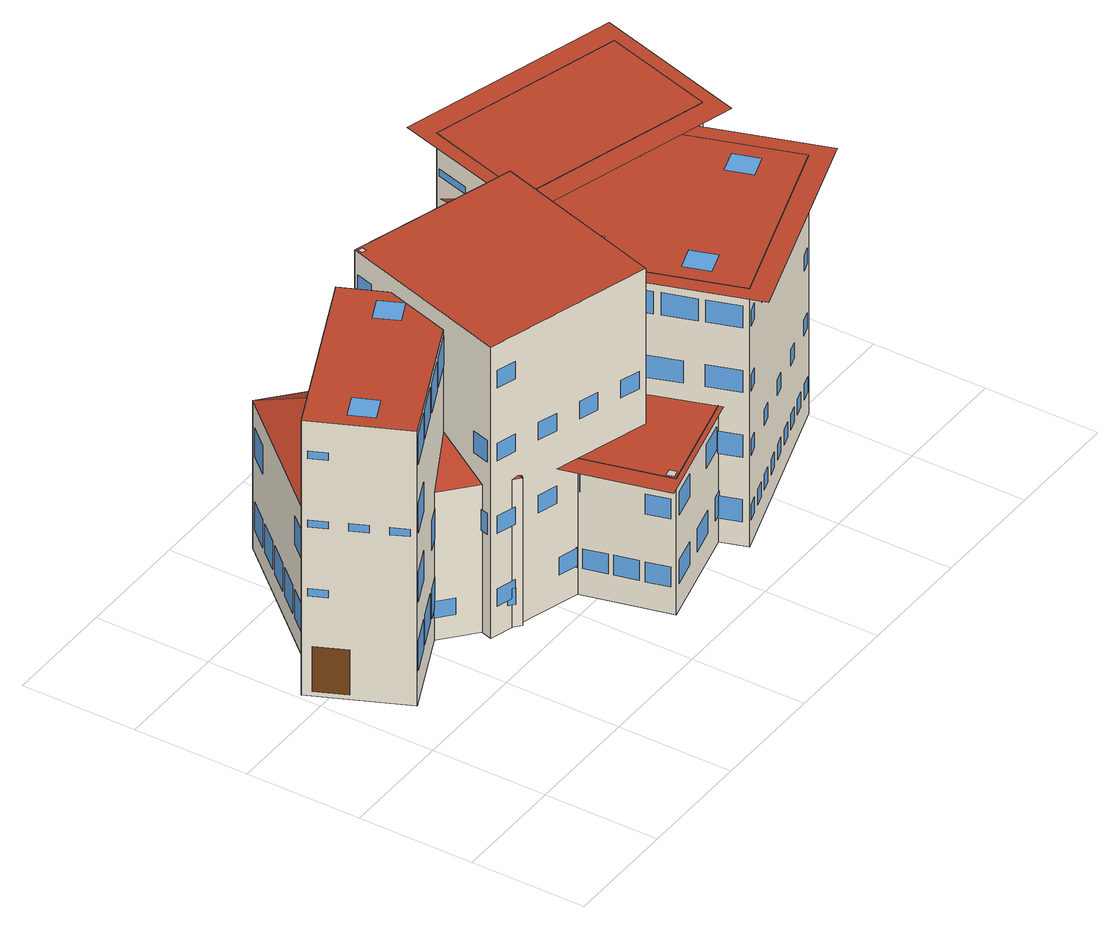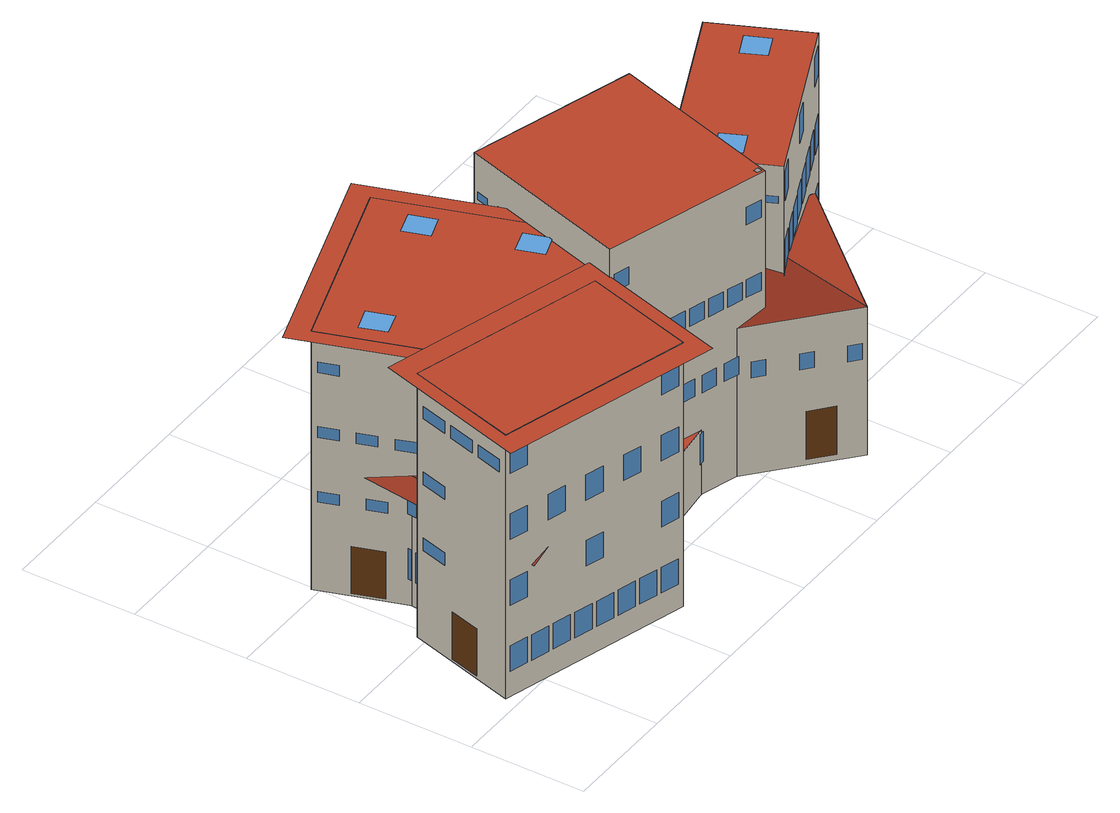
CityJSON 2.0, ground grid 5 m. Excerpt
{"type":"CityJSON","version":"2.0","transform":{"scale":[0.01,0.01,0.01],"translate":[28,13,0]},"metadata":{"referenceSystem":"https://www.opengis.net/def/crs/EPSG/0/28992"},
"CityObjects":{
"building1":{"type":"Building","attributes":{"roofType":"Flat"},"geometry":[{"type":"MultiSurface","lod":"3","boundaries":[[[0,1,2,3]],[[4,5,6,7],[8,9,10,11],[12,13,14,15]],[[8,11,10,9]],[[12,15,14,13]],[[0,3,5,4],[16,17,18,19],[20,21,22,23],[24,25,26,27],[28,29,30,31],[32,33,34,35],[36,37,38,39],[40,41,42,43],[44,45,46,47],[48,49,50,51],[52,53,54,55],[56,57,58,59],[60,61,62,63],[64,65,66,67],[68,69,70,71],[72,73,74,75]],[[16,19,18,17]],[[20,23,22,21]],[[24,27,26,25]],[[28,31,30,29]],[[32,35,34,33]],[[36,39,38,37]],[[40,43,42,41]],[[44,47,46,45]],[[48,51,50,49]],[[52,55,54,53]],[[56,59,58,57]],[[60,63,62,61]],[[64,67,66,65]],[[68,71,70,69]],[[72,75,74,73]],[[3,2,6,5],[76,77,78,79],[80,81,82,83],[84,85,86,87],[88,89,90,91],[92,93,94,95],[96,97,98,99]],[[76,79,78,77]],[[80,83,82,81]],[[84,87,86,85]],[[88,91,90,89]],[[92,95,94,93]],[[96,99,98,97]],[[2,1,7,6],[100,101,102,103],[104,105,106,107],[108,109,110,111],[112,113,114,115],[116,117,118,119],[120,121,122,123],[124,125,126,127],[128,129,130,131],[132,133,134,135],[136,137,138,139],[140,141,142,143],[144,145,146,147],[148,149,150,151],[152,153,154,155],[156,157,158,159],[160,161,162,163],[164,165,166,167]],[[100,103,102,101]],[[104,107,106,105]],[[108,111,110,109]],[[112,115,114,113]],[[116,119,118,117]],[[120,123,122,121]],[[124,127,126,125]],[[128,131,130,129]],[[132,135,134,133]],[[136,139,138,137]],[[140,143,142,141]],[[144,147,146,145]],[[148,151,150,149]],[[152,155,154,153]],[[156,159,158,157]],[[160,163,162,161]],[[164,167,166,165]],[[1,0,4,7],[168,169,170,171],[172,173,174,175],[176,177,178,179],[180,181,182,183],[184,185,186,187],[188,189,190,191]],[[168,171,170,169]],[[172,175,174,173]],[[176,179,178,177]],[[180,183,182,181]],[[184,187,186,185]],[[188,191,190,189]]],"semantics":{"surfaces":[{"type":"GroundSurface"},{"type":"RoofSurface"},{"type":"Window"},{"type":"WallSurface"},{"type":"Door"}],"values":[0,1,2,2,3,2,2,2,2,2,2,2,2,2,2,2,2,2,2,2,3,2,2,2,2,2,2,3,2,2,2,2,2,2,2,2,2,2,2,2,2,2,2,2,2,3,4,2,2,2,2,2]}}]},
"building2":{"type":"Building","attributes":{"roofType":"Pyramidal"},"geometry":[{"type":"MultiSurface","lod":"3","boundaries":[[[192,193,194,195]],[[196,197,198]],[[196,199,200]],[[196,198,199]],[[196,200,197]],[[192,195,199,198],[201,202,203,204],[205,206,207,208],[209,210,211,212],[213,214,215,216],[217,218,219,220]],[[201,204,203,202]],[[205,208,207,206]],[[209,212,211,210]],[[213,216,215,214]],[[217,220,219,218]],[[195,194,200,199],[221,222,223,224],[225,226,227,228],[229,230,231,232],[233,234,235,236],[237,238,239,240],[241,242,243,244],[245,246,247,248]],[[221,224,223,222]],[[225,228,227,226]],[[229,232,231,230]],[[233,236,235,234]],[[237,240,239,238]],[[241,244,243,242]],[[245,248,247,246]],[[194,193,197,200],[249,250,251,252],[253,254,255,256],[257,258,259,260],[261,262,263,264],[265,266,267,268],[269,270,271,272]],[[249,252,251,250]],[[253,256,255,254]],[[257,260,259,258]],[[261,264,263,262]],[[265,268,267,266]],[[269,272,271,270]],[[193,192,198,197],[273,274,275,276],[277,278,279,280],[281,282,283,284],[285,286,287,288],[289,290,291,292],[293,294,295,296],[297,298,299,300]],[[273,276,275,274]],[[277,280,279,278]],[[281,284,283,282]],[[285,288,287,286]],[[289,292,291,290]],[[293,296,295,294]],[[297,300,299,298]]],"semantics":{"surfaces":[{"type":"GroundSurface"},{"type":"RoofSurface"},{"type":"WallSurface"},{"type":"Window"},{"type":"Door"}],"values":[0,1,1,1,1,2,3,3,3,3,3,2,3,3,3,3,3,3,3,2,4,3,3,3,3,3,2,3,3,3,3,3,3,3]}}]},
"building3":{"type":"Building","attributes":{"roofType":"Flat"},"geometry":[{"type":"MultiSurface","lod":"3","boundaries":[[[301,302,303,304]],[[305,306,307,308],[309,310,311,312]],[[301,304,306,305],[313,314,315,316],[317,318,319,320],[321,322,323,324],[325,326,327,328],[329,330,331,332],[333,334,335,336],[337,338,339,340],[341,342,343,344],[345,346,347,348],[349,350,351,352],[353,354,355,356],[357,358,359,360]],[[313,316,315,314]],[[317,320,319,318]],[[321,324,323,322]],[[325,328,327,326]],[[329,332,331,330]],[[333,336,335,334]],[[337,340,339,338]],[[341,344,343,342]],[[345,348,347,346]],[[349,352,351,350]],[[353,356,355,354]],[[357,360,359,358]],[[304,303,307,306],[361,362,363,364],[365,366,367,368],[369,370,371,372],[373,374,375,376],[377,378,379,380],[381,382,383,384],[385,386,387,388],[389,390,391,392],[393,394,395,396],[397,398,399,400],[401,402,403,404],[405,406,407,408],[409,410,411,412],[413,414,415,416],[417,418,419,420],[421,422,423,424],[425,426,427,428],[429,430,431,432]],[[361,364,363,362]],[[365,368,367,366]],[[369,372,371,370]],[[373,376,375,374]],[[377,380,379,378]],[[381,384,383,382]],[[385,388,387,386]],[[389,392,391,390]],[[393,396,395,394]],[[397,400,399,398]],[[401,404,403,402]],[[405,408,407,406]],[[409,412,411,410]],[[413,416,415,414]],[[417,420,419,418]],[[421,424,423,422]],[[425,428,427,426]],[[429,432,431,430]],[[303,302,308,307],[433,434,435,436],[437,438,439,440],[441,442,443,444],[445,446,447,448],[449,450,451,452],[453,454,455,456],[457,458,459,460],[461,462,463,464],[465,466,467,468],[469,470,471,472],[473,474,475,476],[477,478,479,480],[481,482,483,484],[485,486,487,488],[489,490,491,492],[493,494,495,496],[497,498,499,500],[501,502,503,504]],[[433,436,435,434]],[[437,440,439,438]],[[441,444,443,442]],[[445,448,447,446]],[[449,452,451,450]],[[453,456,455,454]],[[457,460,459,458]],[[461,464,463,462]],[[465,468,467,466]],[[469,472,471,470]],[[473,476,475,474]],[[477,480,479,478]],[[481,484,483,482]],[[485,488,487,486]],[[489,492,491,490]],[[493,496,495,494]],[[497,500,499,498]],[[501,504,503,502]],[[302,301,305,308],[505,506,507,508],[509,510,511,512],[513,514,515,516],[517,518,519,520],[521,522,523,524],[525,526,527,528]],[[505,508,507,506]],[[509,512,511,510]],[[513,516,515,514]],[[517,520,519,518]],[[521,524,523,522]],[[525,528,527,526]]],"semantics":{"surfaces":[{"type":"GroundSurface"},{"type":"RoofSurface"},{"type":"WallSurface"},{"type":"Window"},{"type":"Door"}],"values":[0,1,2,3,3,3,3,3,3,3,3,3,3,3,3,2,4,3,3,3,3,3,3,3,3,3,3,3,3,3,3,3,3,3,2,3,3,3,3,3,3,3,3,3,3,3,3,3,3,3,3,3,3,2,3,3,3,3,3,3]}}]},
"building4":{"type":"Building","attributes":{"roofType":"Flat"},"geometry":[{"type":"MultiSurface","lod":"3","boundaries":[[[529,530,531,532]],[[533,534,535,536],[537,538,539,540]],[[529,532,534,533],[541,542,543,544],[545,546,547,548],[549,550,551,552],[553,554,555,556],[557,558,559,560],[561,562,563,564],[565,566,567,568]],[[541,544,543,542]],[[545,548,547,546]],[[549,552,551,550]],[[553,556,555,554]],[[557,560,559,558]],[[561,564,563,562]],[[565,568,567,566]],[[532,531,535,534],[569,570,571,572],[573,574,575,576],[577,578,579,580],[581,582,583,584],[585,586,587,588],[589,590,591,592],[593,594,595,596]],[[569,572,571,570]],[[573,576,575,574]],[[577,580,579,578]],[[581,584,583,582]],[[585,588,587,586]],[[589,592,591,590]],[[593,596,595,594]],[[531,530,536,535],[597,598,599,600],[601,602,603,604],[605,606,607,608],[609,610,611,612],[613,614,615,616],[617,618,619,620],[621,622,623,624],[625,626,627,628]],[[597,600,599,598]],[[601,604,603,602]],[[605,608,607,606]],[[609,612,611,610]],[[613,616,615,614]],[[617,620,619,618]],[[621,624,623,622]],[[625,628,627,626]],[[530,529,533,536],[629,630,631,632],[633,634,635,636],[637,638,639,640],[641,642,643,644],[645,646,647,648],[649,650,651,652],[653,654,655,656]],[[629,632,631,630]],[[633,636,635,634]],[[637,640,639,638]],[[641,644,643,642]],[[645,648,647,646]],[[649,652,651,650]],[[653,656,655,654]],[[657,658,659,660],[533,536,535,534]]],"semantics":{"surfaces":[{"type":"GroundSurface"},{"type":"RoofSurface"},{"type":"WallSurface"},{"type":"Window"},{"type":"Door"}],"values":[0,1,2,3,3,3,3,3,3,3,2,3,3,3,3,3,3,3,2,4,3,3,3,3,3,3,3,2,3,3,3,3,3,3,3,1]}}]},
"building5":{"type":"Building","attributes":{"roofType":"Flat"},"geometry":[{"type":"MultiSurface","lod":"3","boundaries":[[[661,662,663,664]],[[665,666,667,668],[669,670,671,672],[673,674,675,676],[677,678,679,680],[681,682,683,684]],[[669,672,671,670]],[[673,676,675,674]],[[677,680,679,678]],[[681,684,683,682]],[[661,664,666,665],[685,686,687,688],[689,690,691,692],[693,694,695,696],[697,698,699,700],[701,702,703,704]],[[685,688,687,686]],[[689,692,691,690]],[[693,696,695,694]],[[697,700,699,698]],[[701,704,703,702]],[[664,663,667,666],[705,706,707,708]],[[705,708,707,706]],[[663,662,668,667],[709,710,711,712],[713,714,715,716],[717,718,719,720]],[[709,712,711,710]],[[713,716,715,714]],[[717,720,719,718]],[[662,661,665,668],[721,722,723,724]],[[721,724,723,722]]],"semantics":{"surfaces":[{"type":"GroundSurface"},{"type":"RoofSurface"},{"type":"Window"},{"type":"WallSurface"},{"type":"Door"}],"values":[0,1,2,2,2,2,3,2,2,2,2,2,3,2,3,2,2,2,3,4]}}]},
"building6":{"type":"Building","attributes":{"roofType":"Flat"},"geometry":[{"type":"MultiSurface","lod":"3","boundaries":[[[725,726,727,728]],[[729,730,731,732],[733,734,735,736],[737,738,739,740],[741,742,743,744],[745,746,747,748]],[[733,736,735,734]],[[737,740,739,738]],[[741,744,743,742]],[[745,748,747,746]],[[725,728,730,729],[749,750,751,752],[753,754,755,756],[757,758,759,760],[761,762,763,764],[765,766,767,768],[769,770,771,772],[773,774,775,776],[777,778,779,780],[781,782,783,784],[785,786,787,788],[789,790,791,792],[793,794,795,796],[797,798,799,800],[801,802,803,804],[805,806,807,808],[809,810,811,812],[813,814,815,816],[817,818,819,820],[821,822,823,824],[825,826,827,828],[829,830,831,832],[833,834,835,836]],[[749,752,751,750]],[[753,756,755,754]],[[757,760,759,758]],[[761,764,763,762]],[[765,768,767,766]],[[769,772,771,770]],[[773,776,775,774]],[[777,780,779,778]],[[781,784,783,782]],[[785,788,787,786]],[[789,792,791,790]],[[793,796,795,794]],[[797,800,799,798]],[[801,804,803,802]],[[805,808,807,806]],[[809,812,811,810]],[[813,816,815,814]],[[817,820,819,818]],[[821,824,823,822]],[[825,828,827,826]],[[829,832,831,830]],[[833,836,835,834]],[[728,727,731,730],[837,838,839,840],[841,842,843,844],[845,846,847,848],[849,850,851,852],[853,854,855,856],[857,858,859,860],[861,862,863,864],[865,866,867,868],[869,870,871,872],[873,874,875,876],[877,878,879,880],[881,882,883,884],[885,886,887,888]],[[837,840,839,838]],[[841,844,843,842]],[[845,848,847,846]],[[849,852,851,850]],[[853,856,855,854]],[[857,860,859,858]],[[861,864,863,862]],[[865,868,867,866]],[[869,872,871,870]],[[873,876,875,874]],[[877,880,879,878]],[[881,884,883,882]],[[885,888,887,886]],[[727,726,732,731],[889,890,891,892],[893,894,895,896],[897,898,899,900],[901,902,903,904],[905,906,907,908],[909,910,911,912],[913,914,915,916],[917,918,919,920],[921,922,923,924],[925,926,927,928],[929,930,931,932]],[[889,892,891,890]],[[893,896,895,894]],[[897,900,899,898]],[[901,904,903,902]],[[905,908,907,906]],[[909,912,911,910]],[[913,916,915,914]],[[917,920,919,918]],[[921,924,923,922]],[[925,928,927,926]],[[929,932,931,930]],[[726,725,729,732],[933,934,935,936],[937,938,939,940],[941,942,943,944],[945,946,947,948],[949,950,951,952],[953,954,955,956],[957,958,959,960],[961,962,963,964],[965,966,967,968],[969,970,971,972],[973,974,975,976],[977,978,979,980],[981,982,983,984],[985,986,987,988],[989,990,991,992],[993,994,995,996]],[[933,936,935,934]],[[937,940,939,938]],[[941,944,943,942]],[[945,948,947,946]],[[949,952,951,950]],[[953,956,955,954]],[[957,960,959,958]],[[961,964,963,962]],[[965,968,967,966]],[[969,972,971,970]],[[973,976,975,974]],[[977,980,979,978]],[[981,984,983,982]],[[985,988,987,986]],[[989,992,991,990]],[[993,996,995,994]],[[997,998,999,1000],[729,732,731,730]]],"semantics":{"surfaces":[{"type":"GroundSurface"},{"type":"RoofSurface"},{"type":"Window"},{"type":"WallSurface"},{"type":"Door"}],"values":[0,1,2,2,2,2,3,2,2,2,2,2,2,2,2,2,2,2,2,2,2,2,2,2,2,2,2,2,2,3,4,2,2,2,2,2,2,2,2,2,2,2,2,3,2,2,2,2,2,2,2,2,2,2,2,3,2,2,2,2,2,2,2,2,2,2,2,2,2,2,2,2,1]}}]},
"building7":{"type":"Building","attributes":{"roofType":"Shed"},"geometry":[{"type":"MultiSurface","lod":"3","boundaries":[[[1001,1002,1003,1004]],[[1005,1006,1007,1008],[1009,1010,1011,1012]],[[1009,1012,1011,1010]],[[1006,1001,1004,1007],[1013,1014,1015,1016],[1017,1018,1019,1020],[1021,1022,1023,1024]],[[1013,1016,1015,1014]],[[1017,1020,1019,1018]],[[1021,1024,1023,1022]],[[1007,1004,1003,1008],[1025,1026,1027,1028],[1029,1030,1031,1032],[1033,1034,1035,1036],[1037,1038,1039,1040],[1041,1042,1043,1044],[1045,1046,1047,1048],[1049,1050,1051,1052],[1053,1054,1055,1056],[1057,1058,1059,1060],[1061,1062,1063,1064],[1065,1066,1067,1068],[1069,1070,1071,1072],[1073,1074,1075,1076]],[[1025,1028,1027,1026]],[[1029,1032,1031,1030]],[[1033,1036,1035,1034]],[[1037,1040,1039,1038]],[[1041,1044,1043,1042]],[[1045,1048,1047,1046]],[[1049,1052,1051,1050]],[[1053,1056,1055,1054]],[[1057,1060,1059,1058]],[[1061,1064,1063,1062]],[[1065,1068,1067,1066]],[[1069,1072,1071,1070]],[[1073,1076,1075,1074]],[[1008,1003,1002,1005],[1077,1078,1079,1080],[1081,1082,1083,1084],[1085,1086,1087,1088],[1089,1090,1091,1092],[1093,1094,1095,1096],[1097,1098,1099,1100]],[[1077,1080,1079,1078]],[[1081,1084,1083,1082]],[[1085,1088,1087,1086]],[[1089,1092,1091,1090]],[[1093,1096,1095,1094]],[[1097,1100,1099,1098]],[[1005,1002,1001,1006],[1101,1102,1103,1104],[1105,1106,1107,1108],[1109,1110,1111,1112],[1113,1114,1115,1116],[1117,1118,1119,1120],[1121,1122,1123,1124]],[[1101,1104,1103,1102]],[[1105,1108,1107,1106]],[[1109,1112,1111,1110]],[[1113,1116,1115,1114]],[[1117,1120,1119,1118]],[[1121,1124,1123,1122]],[[1125,1126,1127,1128],[1006,1005,1008,1007]]],"semantics":{"surfaces":[{"type":"GroundSurface"},{"type":"RoofSurface"},{"type":"Window"},{"type":"WallSurface"},{"type":"Door"}],"values":[0,1,2,3,4,2,2,3,2,2,2,2,2,2,2,2,2,2,2,2,2,3,2,2,2,2,2,2,3,2,2,2,2,2,2,1]}}]},
"building8":{"type":"Building","attributes":{"roofType":"Flat"},"geometry":[{"type":"MultiSurface","lod":"3","boundaries":[[[1129,1130,1131,1132]],[[1133,1134,1135,1136]],[[1129,1132,1134,1133],[1137,1138,1139,1140],[1141,1142,1143,1144],[1145,1146,1147,1148],[1149,1150,1151,1152],[1153,1154,1155,1156],[1157,1158,1159,1160],[1161,1162,1163,1164],[1165,1166,1167,1168],[1169,1170,1171,1172],[1173,1174,1175,1176],[1177,1178,1179,1180],[1181,1182,1183,1184],[1185,1186,1187,1188],[1189,1190,1191,1192],[1193,1194,1195,1196],[1197,1198,1199,1200],[1201,1202,1203,1204],[1205,1206,1207,1208],[1209,1210,1211,1212],[1213,1214,1215,1216],[1217,1218,1219,1220],[1221,1222,1223,1224],[1225,1226,1227,1228],[1229,1230,1231,1232],[1233,1234,1235,1236],[1237,1238,1239,1240],[1241,1242,1243,1244],[1245,1246,1247,1248],[1249,1250,1251,1252]],[[1137,1140,1139,1138]],[[1141,1144,1143,1142]],[[1145,1148,1147,1146]],[[1149,1152,1151,1150]],[[1153,1156,1155,1154]],[[1157,1160,1159,1158]],[[1161,1164,1163,1162]],[[1165,1168,1167,1166]],[[1169,1172,1171,1170]],[[1173,1176,1175,1174]],[[1177,1180,1179,1178]],[[1181,1184,1183,1182]],[[1185,1188,1187,1186]],[[1189,1192,1191,1190]],[[1193,1196,1195,1194]],[[1197,1200,1199,1198]],[[1201,1204,1203,1202]],[[1205,1208,1207,1206]],[[1209,1212,1211,1210]],[[1213,1216,1215,1214]],[[1217,1220,1219,1218]],[[1221,1224,1223,1222]],[[1225,1228,1227,1226]],[[1229,1232,1231,1230]],[[1233,1236,1235,1234]],[[1237,1240,1239,1238]],[[1241,1244,1243,1242]],[[1245,1248,1247,1246]],[[1249,1252,1251,1250]],[[1132,1131,1135,1134],[1253,1254,1255,1256],[1257,1258,1259,1260],[1261,1262,1263,1264],[1265,1266,1267,1268],[1269,1270,1271,1272],[1273,1274,1275,1276]],[[1253,1256,1255,1254]],[[1257,1260,1259,1258]],[[1261,1264,1263,1262]],[[1265,1268,1267,1266]],[[1269,1272,1271,1270]],[[1273,1276,1275,1274]],[[1131,1130,1136,1135],[1277,1278,1279,1280],[1281,1282,1283,1284],[1285,1286,1287,1288],[1289,1290,1291,1292],[1293,1294,1295,1296],[1297,1298,1299,1300],[1301,1302,1303,1304],[1305,1306,1307,1308],[1309,1310,1311,1312],[1313,1314,1315,1316],[1317,1318,1319,1320],[1321,1322,1323,1324],[1325,1326,1327,1328],[1329,1330,1331,1332],[1333,1334,1335,1336],[1337,1338,1339,1340],[1341,1342,1343,1344],[1345,1346,1347,1348]],[[1277,1280,1279,1278]],[[1281,1284,1283,1282]],[[1285,1288,1287,1286]],[[1289,1292,1291,1290]],[[1293,1296,1295,1294]],[[1297,1300,1299,1298]],[[1301,1304,1303,1302]],[[1305,1308,1307,1306]],[[1309,1312,1311,1310]],[[1313,1316,1315,1314]],[[1317,1320,1319,1318]],[[1321,1324,1323,1322]],[[1325,1328,1327,1326]],[[1329,1332,1331,1330]],[[1333,1336,1335,1334]],[[1337,1340,1339,1338]],[[1341,1344,1343,1342]],[[1345,1348,1347,1346]],[[1130,1129,1133,1136],[1349,1350,1351,1352],[1353,1354,1355,1356],[1357,1358,1359,1360],[1361,1362,1363,1364],[1365,1366,1367,1368],[1369,1370,1371,1372],[1373,1374,1375,1376],[1377,1378,1379,1380],[1381,1382,1383,1384],[1385,1386,1387,1388]],[[1349,1352,1351,1350]],[[1353,1356,1355,1354]],[[1357,1360,1359,1358]],[[1361,1364,1363,1362]],[[1365,1368,1367,1366]],[[1369,1372,1371,1370]],[[1373,1376,1375,1374]],[[1377,1380,1379,1378]],[[1381,1384,1383,1382]],[[1385,1388,1387,1386]],[[1389,1390,1391,1392],[1133,1136,1135,1134]]],"semantics":{"surfaces":[{"type":"GroundSurface"},{"type":"RoofSurface"},{"type":"WallSurface"},{"type":"Window"},{"type":"Door"}],"values":[0,1,2,3,3,3,3,3,3,3,3,3,3,3,3,3,3,3,3,3,3,3,3,3,3,3,3,3,3,3,3,3,2,4,3,3,3,3,3,2,3,3,3,3,3,3,3,3,3,3,3,3,3,3,3,3,3,3,2,3,3,3,3,3,3,3,3,3,3,1]}}]}
},
"vertices":[
[200,700,0],[20,1099,0],[780,1442,0],[960,1043,0],[200,700,1284],[960,1043,1284],[780,1442,1284],[20,1099,1284],[741,1124,1284],[696,1223,1284],[795,1268,1284],[840,1168,1284],[186,873,1284],[141,973,1284],[240,1018,1284],[285,918,1284],[224,711,146],[224,711,284],[348,767,284],[348,767,146],[370,777,146],[370,777,284],[494,833,284],[494,833,146],[517,843,146],[517,843,284],[641,899,284],[641,899,146],[664,909,146],[664,909,284],[788,965,284],[788,965,146],[811,975,146],[811,975,284],[935,1031,284],[935,1031,146],[224,711,467],[224,711,605],[348,767,605],[348,767,467],[518,843,467],[518,843,605],[642,899,605],[642,899,467],[813,976,467],[813,976,605],[937,1032,605],[937,1032,467],[224,711,788],[224,711,926],[348,767,926],[348,767,788],[813,976,788],[813,976,926],[937,1032,926],[937,1032,788],[224,711,1109],[224,711,1247],[348,767,1247],[348,767,1109],[370,777,1109],[370,777,1247],[494,833,1247],[494,833,1109],[517,843,1109],[517,843,1247],[641,899,1247],[641,899,1109],[664,909,1109],[664,909,1247],[788,965,1247],[788,965,1109],[811,975,1109],[811,975,1247],[935,1031,1247],[935,1031,1109],[951,1064,146],[951,1064,178],[926,1118,178],[926,1118,146],[951,1064,467],[951,1064,499],[926,1118,499],[926,1118,467],[951,1064,788],[951,1064,820],[926,1118,820],[926,1118,788],[951,1064,1109],[951,1064,1141],[926,1118,1141],[926,1118,1109],[883,1215,1109],[883,1215,1141],[858,1270,1141],[858,1270,1109],[815,1366,1109],[815,1366,1141],[790,1421,1141],[790,1421,1109],[760,1433,146],[760,1433,279],[688,1400,279],[688,1400,146],[437,1287,146],[437,1287,279],[365,1255,279],[365,1255,146],[113,1141,146],[113,1141,279],[41,1109,279],[41,1109,146],[760,1433,467],[760,1433,600],[688,1400,600],[688,1400,467],[437,1287,467],[437,1287,600],[365,1255,600],[365,1255,467],[113,1141,467],[113,1141,600],[41,1109,600],[41,1109,467],[760,1433,788],[760,1433,921],[688,1400,921],[688,1400,788],[667,1391,788],[667,1391,921],[595,1359,921],[595,1359,788],[574,1349,788],[574,1349,921],[502,1317,921],[502,1317,788],[481,1307,788],[481,1307,921],[409,1275,921],[409,1275,788],[388,1265,788],[388,1265,921],[316,1233,921],[316,1233,788],[295,1223,788],[295,1223,921],[223,1191,921],[223,1191,788],[202,1182,788],[202,1182,921],[130,1149,921],[130,1149,788],[109,1140,788],[109,1140,921],[37,1107,921],[37,1107,788],[760,1433,1109],[760,1433,1242],[688,1400,1242],[688,1400,1109],[437,1287,1109],[437,1287,1242],[365,1255,1242],[365,1255,1109],[113,1141,1109],[113,1141,1242],[41,1109,1242],[41,1109,1109],[38,1060,22],[38,1060,231],[96,932,231],[96,932,22],[30,1076,467],[30,1076,501],[62,1005,501],[62,1005,467],[30,1076,788],[30,1076,822],[62,1005,822],[62,1005,788],[94,935,788],[94,935,822],[126,864,822],[126,864,788],[158,794,788],[158,794,822],[190,723,822],[190,723,788],[30,1076,1109],[30,1076,1143],[62,1005,1143],[62,1005,1109],
[200,1200,0],[682,1746,0],[1312,1189,0],[831,643,0],[756,1195,901],[682,1746,690],[200,1200,690],[831,643,690],[1312,1189,690],[220,1183,104],[220,1183,181],[288,1123,181],[288,1123,104],[394,1029,104],[394,1029,181],[462,968,181],[462,968,104],[569,874,104],[569,874,181],[637,814,181],[637,814,104],[744,720,104],[744,720,181],[812,660,181],[812,660,104],[220,1183,449],[220,1183,526],[288,1123,526],[288,1123,449],[850,665,104],[850,665,194],[908,731,194],[908,731,104],[946,774,104],[946,774,194],[1004,840,194],[1004,840,104],[1042,883,104],[1042,883,194],[1100,949,194],[1100,949,104],[1138,991,104],[1138,991,194],[1196,1057,194],[1196,1057,104],[1234,1100,104],[1234,1100,194],[1292,1166,194],[1292,1166,104],[850,665,449],[850,665,539],[908,731,539],[908,731,449],[1235,1102,449],[1235,1102,539],[1293,1168,539],[1293,1168,449],[859,1590,25],[859,1590,251],[769,1668,251],[769,1668,25],[1298,1202,449],[1298,1202,524],[1256,1239,524],[1256,1239,449],[1158,1326,449],[1158,1326,524],[1116,1363,524],[1116,1363,449],[1018,1449,449],[1018,1449,524],[976,1486,524],[976,1486,449],[877,1573,449],[877,1573,524],[835,1610,524],[835,1610,449],[737,1697,449],[737,1697,524],[695,1734,524],[695,1734,449],[664,1726,104],[664,1726,235],[589,1641,235],[589,1641,104],[571,1621,104],[571,1621,235],[496,1536,235],[496,1536,104],[479,1516,104],[479,1516,235],[404,1431,235],[404,1431,104],[386,1411,104],[386,1411,235],[311,1326,235],[311,1326,104],[293,1306,104],[293,1306,235],[219,1221,235],[219,1221,104],[664,1726,449],[664,1726,580],[589,1641,580],[589,1641,449],[293,1305,449],[293,1305,580],[218,1220,580],[218,1220,449],
[700,700,0],[926,1453,0],[1651,1234,0],[1425,482,0],[700,700,1360],[1425,482,1360],[1651,1234,1360],[926,1453,1360],[927,1421,1360],[933,1440,1360],[952,1434,1360],[947,1415,1360],[731,691,133],[731,691,215],[816,665,215],[816,665,133],[1020,604,133],[1020,604,215],[1105,578,215],[1105,578,133],[1309,517,133],[1309,517,215],[1394,491,215],[1394,491,133],[731,691,473],[731,691,555],[816,665,555],[816,665,473],[923,633,473],[923,633,555],[1008,607,555],[1008,607,473],[1116,575,473],[1116,575,555],[1201,549,555],[1201,549,473],[1308,517,473],[1308,517,555],[1393,491,555],[1393,491,473],[731,691,813],[731,691,895],[816,665,895],[816,665,813],[923,633,813],[923,633,895],[1008,607,895],[1008,607,813],[1116,575,813],[1116,575,895],[1201,549,895],[1201,549,813],[1308,517,813],[1308,517,895],[1393,491,895],[1393,491,813],[731,691,1153],[731,691,1235],[816,665,1235],[816,665,1153],[1506,750,12],[1506,750,212],[1538,859,212],[1538,859,12],[1431,502,473],[1431,502,507],[1447,555,507],[1447,555,473],[1530,832,473],[1530,832,507],[1546,885,507],[1546,885,473],[1630,1163,473],[1630,1163,507],[1646,1215,507],[1646,1215,473],[1431,502,813],[1431,502,847],[1447,555,847],[1447,555,813],[1464,612,813],[1464,612,847],[1480,665,847],[1480,665,813],[1497,722,813],[1497,722,847],[1513,775,847],[1513,775,813],[1530,832,813],[1530,832,847],[1546,885,847],[1546,885,813],[1564,942,813],[1564,942,847],[1579,995,847],[1579,995,813],[1597,1053,813],[1597,1053,847],[1612,1105,847],[1612,1105,813],[1630,1163,813],[1630,1163,847],[1646,1215,847],[1646,1215,813],[1431,502,1153],[1431,502,1187],[1447,555,1187],[1447,555,1153],[1464,612,1153],[1464,612,1187],[1480,665,1187],[1480,665,1153],[1497,722,1153],[1497,722,1187],[1513,775,1187],[1513,775,1153],[1530,832,1153],[1530,832,1187],[1546,885,1187],[1546,885,1153],[1564,942,1153],[1564,942,1187],[1579,995,1187],[1579,995,1153],[1597,1053,1153],[1597,1053,1187],[1612,1105,1187],[1612,1105,1153],[1630,1163,1153],[1630,1163,1187],[1646,1215,1187],[1646,1215,1153],[1631,1240,133],[1631,1240,215],[1563,1261,215],[1563,1261,133],[1631,1240,473],[1631,1240,555],[1563,1261,555],[1563,1261,473],[1529,1271,473],[1529,1271,555],[1461,1292,555],[1461,1292,473],[1426,1302,473],[1426,1302,555],[1358,1323,555],[1358,1323,473],[1324,1333,473],[1324,1333,555],[1256,1354,555],[1256,1354,473],[1222,1364,473],[1222,1364,555],[1154,1384,555],[1154,1384,473],[1119,1395,473],[1119,1395,555],[1051,1415,555],[1051,1415,473],[1016,1426,473],[1016,1426,555],[948,1446,555],[948,1446,473],[1631,1240,813],[1631,1240,895],[1563,1261,895],[1563,1261,813],[1543,1267,813],[1543,1267,895],[1475,1288,895],[1475,1288,813],[1455,1294,813],[1455,1294,895],[1387,1314,895],[1387,1314,813],[1367,1320,813],[1367,1320,895],[1299,1340,895],[1299,1340,813],[1279,1347,813],[1279,1347,895],[1211,1367,895],[1211,1367,813],[1191,1373,813],[1191,1373,895],[1123,1394,895],[1123,1394,813],[1103,1400,813],[1103,1400,895],[1035,1420,895],[1035,1420,813],[1015,1426,813],[1015,1426,895],[947,1447,895],[947,1447,813],[1631,1240,1153],[1631,1240,1235],[1563,1261,1235],[1563,1261,1153],[1015,1426,1153],[1015,1426,1235],[947,1447,1235],[947,1447,1153],[921,1435,133],[921,1435,233],[899,1361,233],[899,1361,133],[921,1435,473],[921,1435,573],[899,1361,573],[899,1361,473],[728,792,473],[728,792,573],[706,718,573],[706,718,473],[921,1435,813],[921,1435,913],[899,1361,913],[899,1361,813],[728,792,813],[728,792,913],[706,718,913],[706,718,813],[921,1435,1153],[921,1435,1253],[899,1361,1253],[899,1361,1153],
[1200,200,0],[1046,818,0],[1822,1011,0],[1975,393,0],[1200,200,636],[1975,393,636],[1822,1011,636],[1046,818,636],[1207,212,636],[1199,244,636],[1231,252,636],[1239,220,636],[1232,208,124],[1232,208,232],[1348,237,232],[1348,237,124],[1430,257,124],[1430,257,232],[1547,286,232],[1547,286,124],[1628,306,124],[1628,306,232],[1744,335,232],[1744,335,124],[1826,356,124],[1826,356,232],[1942,385,232],[1942,385,124],[1232,208,442],[1232,208,550],[1348,237,550],[1348,237,442],[1530,282,442],[1530,282,550],[1646,311,550],[1646,311,442],[1828,356,442],[1828,356,550],[1944,385,550],[1944,385,442],[1969,417,124],[1969,417,231],[1939,541,231],[1939,541,124],[1914,640,124],[1914,640,231],[1883,764,231],[1883,764,124],[1858,863,124],[1858,863,231],[1827,988,231],[1827,988,124],[1969,417,442],[1969,417,549],[1939,541,549],[1939,541,442],[1933,566,442],[1933,566,549],[1902,690,549],[1902,690,442],[1895,714,442],[1895,714,549],[1865,838,549],[1865,838,442],[1859,862,442],[1859,862,549],[1828,987,549],[1828,987,442],[1335,890,21],[1335,890,248],[1214,860,248],[1214,860,21],[1800,1006,442],[1800,1006,472],[1746,992,472],[1746,992,442],[1687,977,442],[1687,977,472],[1633,964,472],[1633,964,442],[1573,949,442],[1573,949,472],[1519,936,472],[1519,936,442],[1460,921,442],[1460,921,472],[1405,907,472],[1405,907,442],[1346,893,442],[1346,893,472],[1292,879,472],[1292,879,442],[1233,864,442],[1233,864,472],[1178,851,472],[1178,851,442],[1119,836,442],[1119,836,472],[1065,823,472],[1065,823,442],[1052,797,124],[1052,797,217],[1076,699,217],[1076,699,124],[1081,678,124],[1081,678,217],[1106,580,217],[1106,580,124],[1111,558,124],[1111,558,217],[1135,460,217],[1135,460,124],[1141,439,124],[1141,439,217],[1165,341,217],[1165,341,124],[1170,319,124],[1170,319,217],[1195,221,217],[1195,221,124],[1052,797,442],[1052,797,535],[1076,699,535],[1076,699,442],[1170,319,442],[1170,319,535],[1195,221,535],[1195,221,442],[1119,158,636],[2067,394,636],[1903,1053,636],[955,817,636],
[1200,700,0],[1122,1350,0],[1718,1422,0],[1796,772,0],[1200,700,302],[1796,772,302],[1718,1422,302],[1122,1350,302],[1592,865,302],[1581,957,302],[1686,970,302],[1697,878,302],[1270,826,302],[1259,919,302],[1365,931,302],[1376,839,302],[1553,1191,302],[1542,1283,302],[1647,1296,302],[1658,1203,302],[1231,1151,302],[1220,1243,302],[1326,1256,302],[1337,1164,302],[1227,703,143],[1227,703,270],[1294,711,270],[1294,711,143],[1345,717,143],[1345,717,270],[1412,726,270],[1412,726,143],[1463,732,143],[1463,732,270],[1531,740,270],[1531,740,143],[1581,746,143],[1581,746,270],[1649,754,270],[1649,754,143],[1699,760,143],[1699,760,270],[1767,768,270],[1767,768,143],[1793,793,143],[1793,793,290],[1783,877,290],[1783,877,143],[1689,1418,143],[1689,1418,283],[1604,1408,283],[1604,1408,143],[1461,1391,143],[1461,1391,283],[1377,1381,283],[1377,1381,143],[1234,1364,143],[1234,1364,283],[1150,1354,283],[1150,1354,143],[1157,1058,13],[1157,1058,223],[1173,925,223],[1173,925,13],
[1700,200,0],[1424,1041,0],[2236,1308,0],[2512,467,0],[1700,200,1208],[2512,467,1208],[2236,1308,1208],[1424,1041,1208],[2299,568,1208],[2262,680,1208],[2361,712,1208],[2398,601,1208],[1713,376,1208],[1676,487,1208],[1775,519,1208],[1812,408,1208],[2161,988,1208],[2124,1100,1208],[2223,1132,1208],[2260,1021,1208],[1575,796,1208],[1538,907,1208],[1637,939,1208],[1674,828,1208],[1719,206,112],[1719,206,183],[1766,222,183],[1766,222,112],[1810,236,112],[1810,236,183],[1858,252,183],[1858,252,112],[1901,266,112],[1901,266,183],[1949,282,183],[1949,282,112],[1993,296,112],[1993,296,183],[2040,312,183],[2040,312,112],[2084,326,112],[2084,326,183],[2131,342,183],[2131,342,112],[2175,356,112],[2175,356,183],[2222,372,183],[2222,372,112],[2266,386,112],[2266,386,183],[2314,402,183],[2314,402,112],[2357,416,112],[2357,416,183],[2405,432,183],[2405,432,112],[2449,446,112],[2449,446,183],[2496,462,183],[2496,462,112],[1719,206,414],[1719,206,485],[1766,222,485],[1766,222,414],[1900,266,414],[1900,266,485],[1948,282,485],[1948,282,414],[2082,326,414],[2082,326,485],[2129,341,485],[2129,341,414],[2263,385,414],[2263,385,485],[2311,401,485],[2311,401,414],[2445,445,414],[2445,445,485],[2492,461,485],[2492,461,414],[1719,206,716],[1719,206,787],[1766,222,787],[1766,222,716],[2446,445,716],[2446,445,787],[2493,461,787],[2493,461,716],[1719,206,1018],[1719,206,1089],[1766,222,1089],[1766,222,1018],[1864,254,1018],[1864,254,1089],[1912,270,1089],[1912,270,1018],[2010,302,1018],[2010,302,1089],[2057,317,1089],[2057,317,1018],[2155,350,1018],[2155,350,1089],[2202,365,1089],[2202,365,1018],[2300,397,1018],[2300,397,1089],[2348,413,1089],[2348,413,1018],[2446,445,1018],[2446,445,1089],[2493,461,1089],[2493,461,1018],[2464,615,13],[2464,615,231],[2423,740,231],[2423,740,13],[2504,491,414],[2504,491,464],[2479,570,464],[2479,570,414],[2446,669,414],[2446,669,464],[2420,748,464],[2420,748,414],[2387,848,414],[2387,848,464],[2361,927,464],[2361,927,414],[2328,1027,414],[2328,1027,464],[2302,1105,464],[2302,1105,414],[2270,1205,414],[2270,1205,464],[2244,1284,464],[2244,1284,414],[2504,491,716],[2504,491,766],[2479,570,766],[2479,570,716],[2458,633,716],[2458,633,766],[2432,712,766],[2432,712,716],[2411,776,716],[2411,776,766],[2385,855,766],[2385,855,716],[2364,918,716],[2364,918,766],[2338,997,766],[2338,997,716],[2317,1061,716],[2317,1061,766],[2291,1140,766],[2291,1140,716],[2270,1203,716],[2270,1203,766],[2244,1282,766],[2244,1282,716],[2504,491,1018],[2504,491,1068],[2479,570,1068],[2479,570,1018],[2210,1299,112],[2210,1299,159],[2078,1256,159],[2078,1256,112],[2052,1248,112],[2052,1248,159],[1920,1204,159],[1920,1204,112],[1895,1196,112],[1895,1196,159],[1763,1152,159],[1763,1152,112],[1737,1144,112],[1737,1144,159],[1605,1100,159],[1605,1100,112],[1579,1092,112],[1579,1092,159],[1447,1048,159],[1447,1048,112],[2210,1299,414],[2210,1299,461],[2078,1256,461],[2078,1256,414],[1896,1196,414],[1896,1196,461],[1764,1153,461],[1764,1153,414],[1581,1093,414],[1581,1093,461],[1449,1049,461],[1449,1049,414],[2210,1299,716],[2210,1299,763],[2078,1256,763],[2078,1256,716],[1581,1093,716],[1581,1093,763],[1449,1049,763],[1449,1049,716],[2210,1299,1018],[2210,1299,1065],[2078,1256,1065],[2078,1256,1018],[1432,1014,112],[1432,1014,216],[1477,878,216],[1477,878,112],[1647,362,112],[1647,362,216],[1691,227,216],[1691,227,112],[1432,1014,414],[1432,1014,518],[1477,878,518],[1477,878,414],[1486,851,414],[1486,851,518],[1531,715,518],[1531,715,414],[1540,687,414],[1540,687,518],[1584,552,518],[1584,552,414],[1594,524,414],[1594,524,518],[1638,388,518],[1638,388,414],[1647,361,414],[1647,361,518],[1692,225,518],[1692,225,414],[1432,1014,716],[1432,1014,820],[1477,878,820],[1477,878,716],[1504,797,716],[1504,797,820],[1548,661,820],[1548,661,716],[1575,579,716],[1575,579,820],[1620,443,820],[1620,443,716],[1647,362,716],[1647,362,820],[1692,226,820],[1692,226,716],[1432,1014,1018],[1432,1014,1122],[1477,878,1122],[1477,878,1018],[1486,851,1018],[1486,851,1122],[1531,715,1122],[1531,715,1018],[1540,687,1018],[1540,687,1122],[1584,552,1122],[1584,552,1018],[1594,524,1018],[1594,524,1122],[1638,388,1122],[1638,388,1018],[1647,361,1018],[1647,361,1122],[1692,225,1122],[1692,225,1018],[1668,93,1208],[2602,400,1208],[2268,1415,1208],[1334,1108,1208],
[1700,700,0],[1805,1498,0],[2468,1411,0],[2362,613,0],[1805,1498,979],[1700,700,979],[2362,613,608],[2468,1411,608],[2065,1003,800],[2080,1112,800],[2292,1084,681],[2278,975,681],[1926,670,17],[1926,670,232],[2073,651,232],[2073,651,17],[1721,697,421],[1721,697,560],[1771,691,560],[1771,691,421],[2291,622,421],[2291,622,560],[2341,615,560],[2341,615,421],[2366,637,117],[2366,637,259],[2377,724,259],[2377,724,117],[2380,747,117],[2380,747,259],[2391,834,259],[2391,834,117],[2395,857,117],[2395,857,259],[2406,944,259],[2406,944,117],[2409,968,117],[2409,968,259],[2420,1054,259],[2420,1054,117],[2424,1078,117],[2424,1078,259],[2435,1164,259],[2435,1164,117],[2438,1188,117],[2438,1188,259],[2450,1274,259],[2450,1274,117],[2453,1298,117],[2453,1298,259],[2464,1384,259],[2464,1384,117],[2366,637,421],[2366,637,563],[2377,724,563],[2377,724,421],[2383,770,421],[2383,770,563],[2394,857,563],[2394,857,421],[2401,903,421],[2401,903,563],[2412,989,563],[2412,989,421],[2418,1036,421],[2418,1036,563],[2430,1122,563],[2430,1122,421],[2436,1169,421],[2436,1169,563],[2447,1255,563],[2447,1255,421],[2453,1302,421],[2453,1302,563],[2465,1388,563],[2465,1388,421],[2441,1414,117],[2441,1414,177],[2376,1423,177],[2376,1423,117],[2441,1414,421],[2441,1414,481],[2376,1423,481],[2376,1423,421],[2305,1432,421],[2305,1432,481],[2241,1441,481],[2241,1441,421],[2169,1450,421],[2169,1450,481],[2105,1459,481],[2105,1459,421],[2033,1468,421],[2033,1468,481],[1969,1477,481],[1969,1477,421],[1898,1486,421],[1898,1486,481],[1833,1494,481],[1833,1494,421],[1803,1480,117],[1803,1480,165],[1791,1386,165],[1791,1386,117],[1781,1313,117],[1781,1313,165],[1768,1219,165],[1768,1219,117],[1759,1145,117],[1759,1145,165],[1746,1051,165],[1746,1051,117],[1737,978,117],[1737,978,165],[1724,883,165],[1724,883,117],[1715,810,117],[1715,810,165],[1702,716,165],[1702,716,117],[1803,1480,421],[1803,1480,469],[1791,1386,469],[1791,1386,421],[1609,619,1023],[2430,511,564],[2559,1491,564],[1738,1600,1023],
[1700,1200,0],[1840,1685,0],[2681,1443,0],[2541,958,0],[1700,1200,1232],[2541,958,1232],[2681,1443,1232],[1840,1685,1232],[1718,1195,116],[1718,1195,209],[1791,1174,209],[1791,1174,116],[1840,1160,116],[1840,1160,209],[1913,1139,209],[1913,1139,116],[1962,1124,116],[1962,1124,209],[2035,1103,209],[2035,1103,116],[2084,1089,116],[2084,1089,209],[2157,1068,209],[2157,1068,116],[2206,1054,116],[2206,1054,209],[2279,1033,209],[2279,1033,116],[2328,1019,116],[2328,1019,209],[2402,998,209],[2402,998,116],[2450,984,116],[2450,984,209],[2524,963,209],[2524,963,116],[1718,1195,424],[1718,1195,517],[1791,1174,517],[1791,1174,424],[1864,1153,424],[1864,1153,517],[1937,1132,517],[1937,1132,424],[2010,1111,424],[2010,1111,517],[2083,1090,517],[2083,1090,424],[2156,1069,424],[2156,1069,517],[2230,1048,517],[2230,1048,424],[2302,1026,424],[2302,1026,517],[2376,1005,517],[2376,1005,424],[2449,984,424],[2449,984,517],[2522,963,517],[2522,963,424],[1718,1195,732],[1718,1195,825],[1791,1174,825],[1791,1174,732],[1809,1168,732],[1809,1168,825],[1883,1147,825],[1883,1147,732],[1901,1142,732],[1901,1142,825],[1974,1121,825],[1974,1121,732],[1992,1116,732],[1992,1116,825],[2065,1095,825],[2065,1095,732],[2083,1090,732],[2083,1090,825],[2156,1069,825],[2156,1069,732],[2175,1063,732],[2175,1063,825],[2248,1042,825],[2248,1042,732],[2266,1037,732],[2266,1037,825],[2339,1016,825],[2339,1016,732],[2357,1011,732],[2357,1011,825],[2430,990,825],[2430,990,732],[2449,984,732],[2449,984,825],[2522,963,825],[2522,963,732],[1718,1195,1040],[1718,1195,1133],[1791,1174,1133],[1791,1174,1040],[1840,1160,1040],[1840,1160,1133],[1913,1139,1133],[1913,1139,1040],[1962,1124,1040],[1962,1124,1133],[2035,1103,1133],[2035,1103,1040],[2084,1089,1040],[2084,1089,1133],[2157,1068,1133],[2157,1068,1040],[2206,1054,1040],[2206,1054,1133],[2279,1033,1133],[2279,1033,1040],[2328,1019,1040],[2328,1019,1133],[2402,998,1133],[2402,998,1040],[2450,984,1040],[2450,984,1133],[2524,963,1133],[2524,963,1040],[2596,1150,11],[2596,1150,231],[2635,1284,231],[2635,1284,11],[2550,991,424],[2550,991,481],[2584,1108,481],[2584,1108,424],[2550,991,732],[2550,991,789],[2584,1108,789],[2584,1108,732],[2550,991,1040],[2550,991,1097],[2584,1108,1097],[2584,1108,1040],[2594,1142,1040],[2594,1142,1097],[2628,1259,1097],[2628,1259,1040],[2637,1293,1040],[2637,1293,1097],[2671,1409,1097],[2671,1409,1040],[2658,1449,116],[2658,1449,235],[2578,1473,235],[2578,1473,116],[2557,1479,116],[2557,1479,235],[2476,1502,235],[2476,1502,116],[2455,1508,116],[2455,1508,235],[2374,1531,235],[2374,1531,116],[2353,1537,116],[2353,1537,235],[2272,1561,235],[2272,1561,116],[2251,1567,116],[2251,1567,235],[2170,1590,235],[2170,1590,116],[2149,1596,116],[2149,1596,235],[2068,1619,235],[2068,1619,116],[2047,1625,116],[2047,1625,235],[1967,1649,235],[1967,1649,116],[1945,1655,116],[1945,1655,235],[1865,1678,235],[1865,1678,116],[2658,1449,424],[2658,1449,543],[2578,1473,543],[2578,1473,424],[2300,1553,424],[2300,1553,543],[2219,1576,543],[2219,1576,424],[1942,1656,424],[1942,1656,543],[1861,1679,543],[1861,1679,424],[2658,1449,732],[2658,1449,851],[2578,1473,851],[2578,1473,732],[2480,1501,732],[2480,1501,851],[2399,1524,851],[2399,1524,732],[2301,1552,732],[2301,1552,851],[2220,1576,851],[2220,1576,732],[2122,1604,732],[2122,1604,851],[2042,1627,851],[2042,1627,732],[1944,1655,732],[1944,1655,851],[1863,1679,851],[1863,1679,732],[2658,1449,1040],[2658,1449,1159],[2578,1473,1159],[2578,1473,1040],[1943,1656,1040],[1943,1656,1159],[1862,1679,1159],[1862,1679,1040],[1835,1670,116],[1835,1670,150],[1795,1529,150],[1795,1529,116],[1745,1357,116],[1745,1357,150],[1704,1215,150],[1704,1215,116],[1835,1670,424],[1835,1670,458],[1795,1529,458],[1795,1529,424],[1790,1513,424],[1790,1513,458],[1750,1372,458],[1750,1372,424],[1745,1357,424],[1745,1357,458],[1704,1215,458],[1704,1215,424],[1835,1670,732],[1835,1670,766],[1795,1529,766],[1795,1529,732],[1790,1513,732],[1790,1513,766],[1750,1372,766],[1750,1372,732],[1745,1357,732],[1745,1357,766],[1704,1215,766],[1704,1215,732],[1835,1670,1040],[1835,1670,1074],[1795,1529,1074],[1795,1529,1040],[1745,1357,1040],[1745,1357,1074],[1704,1215,1074],[1704,1215,1040],[1616,1122,1232],[2570,847,1232],[2764,1521,1232],[1810,1796,1232]
]}
